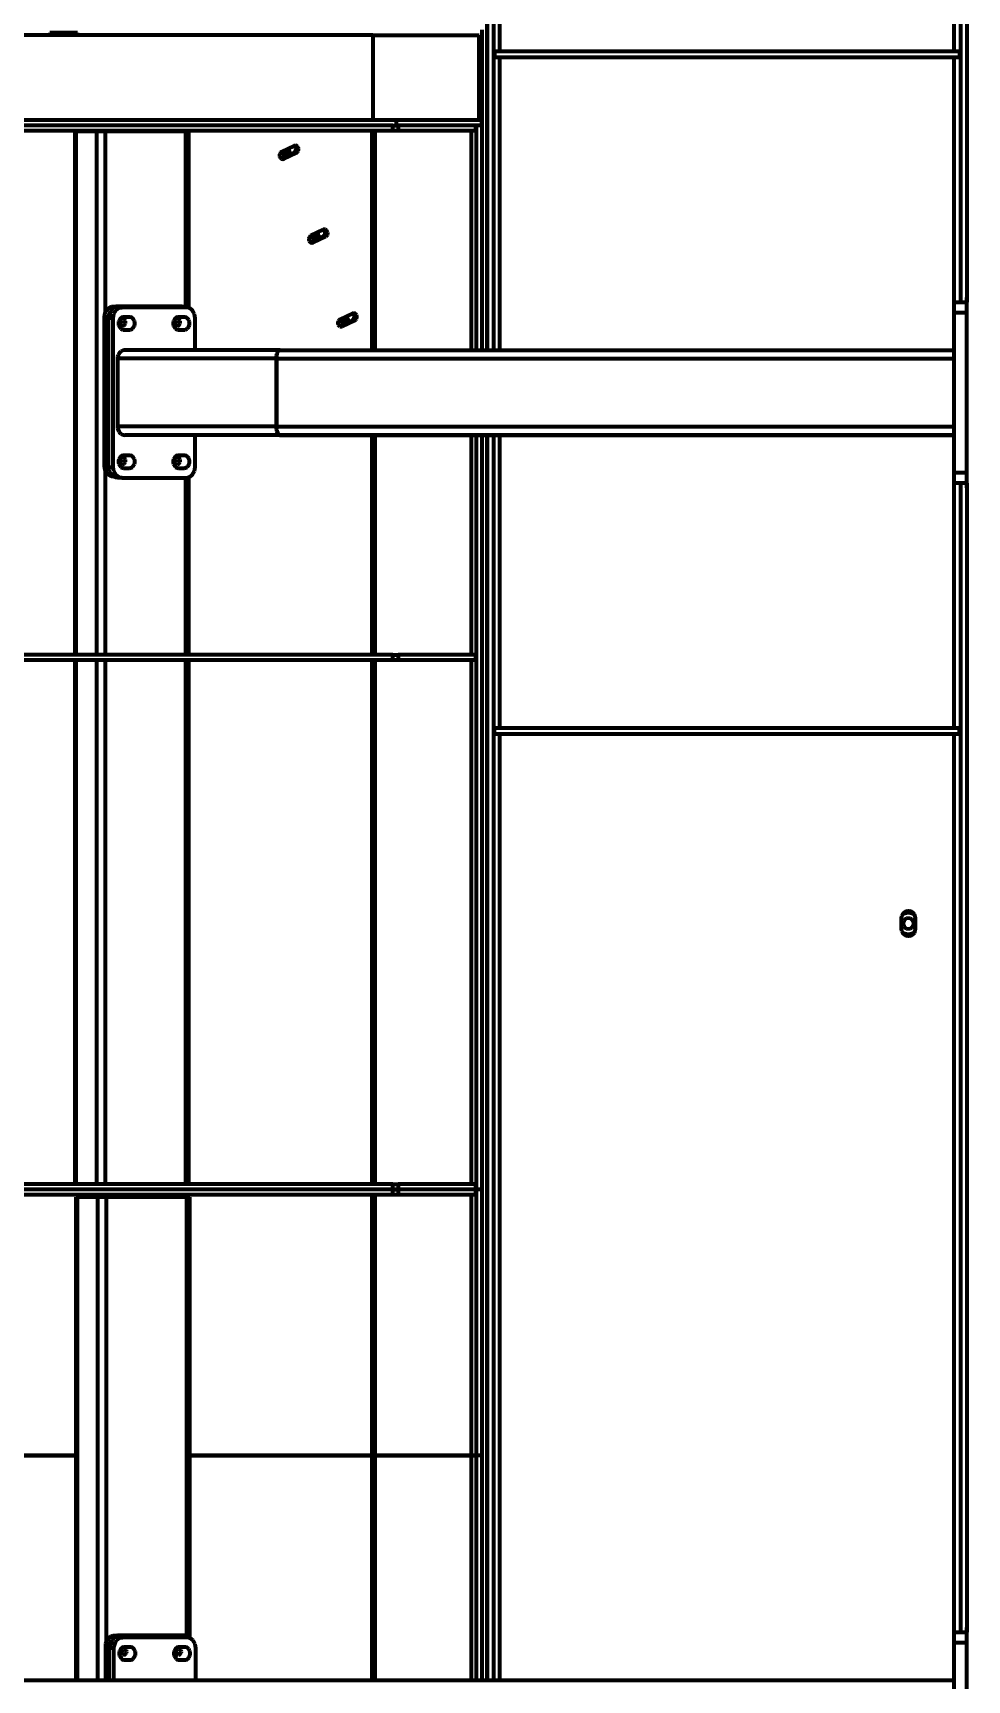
# Model space of a CAD drawing. Header units: millimetres. Extents: x 0 to 594, y 0 to 420.
# Drawn here: x 142.3 to 159.86, y 347.18 to 378.14 of the extents above; entities that cross this region are included whole.
import ezdxf

# ---------------------------------------------------------------- set-up
doc = ezdxf.new("R2010")
doc.units = ezdxf.units.MM

msp = doc.modelspace()

# ---------------------------------------------------------------- linework, layer by layer
at = {"color": 1, "lineweight": 70}
for p, q in [((150.836, 372.18), (150.836, 388.5)), ((150.836, 388.3), (150.836, 372.18)), ((150.956, 388.5), (150.956, 372.18)), ((151.076, 377.8), (151.076, 388.3)), ((159.616, 377.8), (159.616, 388.3)), ((159.736, 388.5), (159.736, 373.08)), ((159.856, 388.5), (159.856, 373.08)), ((148.69, 378.1), (124.312, 378.1)), ((143.136, 378.14), (142.616, 378.14)), ((142.616, 378.14), (142.616, 378.1)), ((143.136, 378.1), (143.136, 378.14)), ((148.69, 378.1), (148.69, 376.5)), ((148.69, 378.1), (150.69, 378.1)), ((150.69, 376.5), (150.69, 378.1)), ((150.736, 378.2), (150.736, 372.18)), ((150.976, 377.8), (150.976, 377.68)), ((150.976, 377.8), (159.716, 377.8)), ((159.716, 377.8), (159.716, 377.68)), ((159.716, 377.68), (150.976, 377.68)), ((151.076, 372.18), (151.076, 377.68)), ((159.616, 373.08), (159.616, 377.68)), ((149.13, 376.5), (124.25, 376.5)), ((150.73, 376.5), (149.13, 376.5)), ((149.13, 376.5), (149.13, 376.4)), ((150.73, 376.5), (150.73, 376.4)), ((150.736, 376.5), (150.73, 376.5)), ((149.062, 376.4), (124.321, 376.4)), ((149.062, 376.3), (124.321, 376.3)), ((143.092, 376.29), (143.091, 376.29)), ((143.091, 376.29), (143.091, 376.29)), ((143.091, 376.29), (143.091, 376.29)), ((143.091, 376.29), (143.091, 376.29)), ((143.091, 376.29), (143.091, 376.29)), ((143.091, 376.29), (143.091, 376.29)), ((143.091, 376.29), (143.091, 376.29)), ((143.091, 376.29), (143.092, 376.29)), ((143.091, 366.45), (143.091, 376.29)), ((143.093, 376.29), (143.092, 376.29)), ((143.092, 376.29), (143.093, 376.29)), ((143.094, 376.29), (143.093, 376.29)), ((143.093, 376.29), (143.094, 376.29)), ((143.095, 376.29), (143.094, 376.29)), ((143.094, 376.29), (143.095, 376.29)), ((143.096, 376.29), (143.095, 376.29)), ((143.095, 376.29), (143.096, 376.29)), ((143.098, 376.29), (143.096, 376.29)), ((143.096, 376.29), (143.098, 376.29)), ((143.099, 376.29), (143.098, 376.29)), ((143.098, 376.29), (143.099, 376.29)), ((143.101, 376.29), (143.099, 376.29)), ((143.099, 376.29), (143.101, 376.29)), ((143.103, 376.29), (143.101, 376.29)), ((143.101, 376.29), (143.103, 376.29)), ((143.105, 376.29), (143.103, 376.29)), ((143.103, 376.29), (143.105, 376.29)), ((143.108, 376.29), (143.105, 376.29)), ((143.105, 376.29), (143.108, 376.29)), ((143.499, 376.29), (143.108, 376.29)), ((143.108, 376.29), (143.108, 366.45)), ((143.507, 376.29), (143.499, 376.29)), ((143.499, 366.45), (143.499, 376.29)), ((143.515, 376.29), (143.507, 376.29)), ((143.525, 376.29), (143.515, 376.29)), ((143.536, 376.29), (143.525, 376.29)), ((143.548, 376.29), (143.536, 376.29)), ((143.56, 376.29), (143.548, 376.29)), ((143.573, 376.29), (143.56, 376.29)), ((143.586, 376.29), (143.573, 376.29)), ((143.6, 376.29), (143.586, 376.29)), ((143.613, 376.29), (143.6, 376.29)), ((143.626, 376.29), (143.613, 376.29)), ((143.639, 376.29), (143.626, 376.29)), ((143.652, 376.29), (143.639, 376.29)), ((143.664, 376.29), (143.652, 376.29)), ((145.172, 376.29), (143.664, 376.29)), ((143.664, 372.888), (143.664, 376.29)), ((145.18, 376.29), (145.172, 376.29)), ((145.172, 372.982), (145.172, 376.29)), ((145.187, 376.29), (145.18, 376.29)), ((145.193, 376.29), (145.187, 376.29)), ((145.2, 376.29), (145.193, 376.29)), ((145.205, 376.29), (145.2, 376.29)), ((145.21, 376.29), (145.205, 376.29)), ((145.215, 376.29), (145.21, 376.29)), ((145.213, 376.29), (145.216, 376.29)), ((145.213, 372.976), (145.213, 376.29)), ((145.219, 376.29), (145.215, 376.29)), ((145.216, 376.29), (145.218, 376.29)), ((145.218, 376.29), (145.22, 376.29)), ((145.223, 376.29), (145.219, 376.29)), ((145.22, 376.29), (145.222, 376.29)), ((145.222, 376.29), (145.223, 376.29)), ((145.223, 376.29), (145.225, 376.29)), ((145.225, 376.29), (145.223, 376.29)), ((145.225, 376.29), (145.226, 376.29)), ((145.228, 376.29), (145.225, 376.29)), ((145.226, 376.29), (145.227, 376.29)), ((145.227, 376.29), (145.228, 376.29)), ((145.228, 376.29), (145.229, 376.29)), ((145.229, 376.29), (145.228, 376.29)), ((145.229, 376.29), (145.23, 376.29)), ((145.23, 376.29), (145.229, 376.29)), ((145.23, 376.29), (145.23, 376.29)), ((145.23, 376.29), (145.23, 376.29)), ((145.23, 376.29), (145.231, 376.29)), ((145.231, 376.29), (145.23, 376.29)), ((145.231, 372.97), (145.231, 376.29)), ((148.673, 376.3), (148.673, 372.18)), ((148.724, 376.3), (148.724, 372.18)), ((149.062, 376.4), (149.069, 376.4)), ((149.062, 376.3), (149.062, 376.4)), ((149.069, 376.3), (149.062, 376.3)), ((149.069, 376.4), (149.076, 376.4)), ((149.076, 376.3), (149.069, 376.3)), ((149.076, 376.4), (149.083, 376.4)), ((149.083, 376.3), (149.076, 376.3)), ((149.083, 376.4), (149.09, 376.4)), ((149.09, 376.3), (149.083, 376.3)), ((149.09, 376.4), (149.097, 376.4)), ((149.097, 376.3), (149.09, 376.3)), ((149.097, 376.4), (149.104, 376.4)), ((149.104, 376.3), (149.097, 376.3)), ((149.104, 376.4), (149.112, 376.4)), ((149.112, 376.3), (149.104, 376.3)), ((149.112, 376.4), (149.119, 376.4)), ((149.119, 376.3), (149.112, 376.3)), ((149.119, 376.4), (149.127, 376.4)), ((149.127, 376.3), (149.119, 376.3)), ((149.127, 376.4), (149.134, 376.4)), ((149.134, 376.3), (149.127, 376.3)), ((149.134, 376.4), (149.142, 376.4)), ((149.142, 376.3), (149.134, 376.3)), ((149.142, 376.4), (149.15, 376.4)), ((149.15, 376.3), (149.142, 376.3)), ((149.15, 376.4), (149.157, 376.4)), ((149.157, 376.3), (149.15, 376.3)), ((149.157, 376.4), (149.165, 376.4)), ((149.165, 376.3), (149.157, 376.3)), ((150.619, 376.4), (149.165, 376.4)), ((149.165, 376.4), (149.165, 376.3)), ((150.619, 376.3), (149.165, 376.3)), ((150.536, 376.3), (150.536, 372.18)), ((150.619, 376.4), (150.619, 376.3)), ((150.636, 376.4), (150.619, 376.4)), ((150.636, 372.18), (150.636, 376.4)), ((150.736, 376.4), (150.636, 376.4)), ((150.736, 376.4), (150.736, 372.18)), ((146.942, 375.874), (146.935, 375.851)), ((146.955, 375.892), (146.942, 375.874)), ((146.972, 375.905), (146.955, 375.892)), ((147.204, 375.888), (146.969, 375.777)), ((147.21, 376.018), (146.972, 375.905)), ((146.991, 375.914), (147.029, 375.805)), ((147.017, 375.775), (147.255, 375.888)), ((147.058, 375.946), (147.096, 375.837)), ((147.14, 375.858), (147.102, 375.967)), ((147.219, 375.898), (147.204, 375.888)), ((147.204, 375.888), (147.255, 375.888)), ((147.207, 376.016), (147.221, 376.005)), ((147.233, 376.023), (147.21, 376.018)), ((147.231, 375.913), (147.219, 375.898)), ((147.221, 376.005), (147.232, 375.99)), ((147.238, 375.931), (147.231, 375.913)), ((147.232, 375.99), (147.239, 375.971)), ((147.253, 376.019), (147.233, 376.023)), ((147.241, 375.951), (147.238, 375.931)), ((147.239, 375.971), (147.241, 375.951)), ((147.271, 376.007), (147.253, 376.019)), ((147.255, 375.888), (147.273, 375.901)), ((147.284, 375.989), (147.271, 376.007)), ((147.273, 375.901), (147.286, 375.92)), ((147.292, 375.966), (147.284, 375.989)), ((147.286, 375.92), (147.292, 375.942)), ((147.292, 375.942), (147.292, 375.966)), ((146.935, 375.851), (146.936, 375.827)), ((146.936, 375.827), (146.943, 375.804)), ((146.943, 375.804), (146.956, 375.786)), ((146.956, 375.786), (146.974, 375.774)), ((146.972, 375.775), (147.017, 375.775)), ((146.974, 375.774), (146.995, 375.77)), ((146.995, 375.77), (147.017, 375.775)), ((147.503, 374.317), (147.49, 374.298)), ((147.52, 374.33), (147.503, 374.317)), ((147.752, 374.313), (147.517, 374.202)), ((147.758, 374.443), (147.52, 374.33)), ((147.539, 374.339), (147.577, 374.23)), ((147.565, 374.2), (147.803, 374.313)), ((147.606, 374.371), (147.644, 374.262)), ((147.688, 374.283), (147.651, 374.392)), ((147.767, 374.323), (147.752, 374.313)), ((147.752, 374.313), (147.803, 374.313)), ((147.755, 374.441), (147.769, 374.43)), ((147.781, 374.448), (147.758, 374.443)), ((147.779, 374.338), (147.767, 374.323)), ((147.769, 374.43), (147.78, 374.415)), ((147.786, 374.356), (147.779, 374.338)), ((147.78, 374.415), (147.787, 374.396)), ((147.801, 374.444), (147.781, 374.448)), ((147.789, 374.376), (147.786, 374.356)), ((147.787, 374.396), (147.789, 374.376)), ((147.819, 374.432), (147.801, 374.444)), ((147.803, 374.313), (147.821, 374.326)), ((147.832, 374.414), (147.819, 374.432)), ((147.821, 374.326), (147.834, 374.345)), ((147.84, 374.391), (147.832, 374.414)), ((147.834, 374.345), (147.84, 374.367)), ((147.84, 374.367), (147.84, 374.391)), ((147.49, 374.298), (147.483, 374.276)), ((147.483, 374.276), (147.484, 374.252)), ((147.484, 374.252), (147.491, 374.229)), ((147.491, 374.229), (147.504, 374.211)), ((147.504, 374.211), (147.522, 374.199)), ((147.52, 374.2), (147.565, 374.2)), ((147.522, 374.199), (147.543, 374.195)), ((147.543, 374.195), (147.565, 374.2)), ((159.616, 373.08), (159.856, 373.08)), ((159.616, 373.079), (159.616, 373.08)), ((159.616, 373.075), (159.616, 373.079)), ((159.616, 373.069), (159.616, 373.075)), ((159.616, 373.061), (159.616, 373.069)), ((159.856, 373.14), (159.862, 373.194)), ((159.856, 369.62), (159.856, 373.14)), ((143.647, 372.8), (143.65, 372.839)), ((143.647, 370), (143.647, 372.8)), ((143.722, 372.8), (143.647, 372.8)), ((143.65, 372.839), (143.66, 372.877)), ((143.66, 372.877), (143.675, 372.912)), ((143.675, 372.912), (143.697, 372.942)), ((143.697, 372.942), (143.723, 372.967)), ((143.722, 372.78), (143.726, 372.826)), ((143.722, 369.98), (143.722, 372.78)), ((143.804, 372.78), (143.722, 372.78)), ((143.723, 372.967), (143.752, 372.985)), ((143.726, 372.826), (143.74, 372.87)), ((143.732, 372.839), (143.729, 372.8)), ((143.742, 372.877), (143.732, 372.839)), ((143.758, 372.912), (143.742, 372.877)), ((143.752, 372.985), (143.785, 372.997)), ((143.779, 372.942), (143.758, 372.912)), ((143.805, 372.967), (143.779, 372.942)), ((143.785, 372.997), (143.818, 373)), ((143.807, 372.819), (143.804, 372.78)), ((143.804, 372.78), (143.804, 369.98)), ((143.835, 372.985), (143.805, 372.967)), ((143.817, 372.857), (143.807, 372.819)), ((143.833, 372.892), (143.817, 372.857)), ((143.818, 373), (143.9, 373)), ((143.854, 372.922), (143.833, 372.892)), ((143.867, 372.997), (143.835, 372.985)), ((143.88, 372.947), (143.854, 372.922)), ((143.9, 373), (143.867, 372.997)), ((143.91, 372.965), (143.88, 372.947)), ((143.893, 372.98), (143.975, 372.98)), ((145.1, 373), (143.9, 373)), ((143.942, 372.977), (143.91, 372.965)), ((143.937, 372.765), (143.924, 372.747)), ((143.953, 372.78), (143.937, 372.765)), ((143.975, 372.98), (143.942, 372.977)), ((143.965, 372.761), (143.947, 372.746)), ((143.97, 372.791), (143.953, 372.78)), ((143.986, 372.765), (143.965, 372.761)), ((143.99, 372.798), (143.97, 372.791)), ((145.175, 372.98), (143.975, 372.98)), ((144.007, 372.761), (143.986, 372.765)), ((144.01, 372.8), (143.99, 372.798)), ((144.026, 372.746), (144.007, 372.761)), ((144.113, 372.8), (144.01, 372.8)), ((144.133, 372.798), (144.113, 372.8)), ((144.152, 372.791), (144.133, 372.798)), ((144.17, 372.78), (144.152, 372.791)), ((144.185, 372.765), (144.17, 372.78)), ((144.198, 372.747), (144.185, 372.765)), ((144.966, 372.765), (144.953, 372.747)), ((144.981, 372.78), (144.966, 372.765)), ((144.993, 372.761), (144.975, 372.746)), ((144.999, 372.791), (144.981, 372.78)), ((145.015, 372.765), (144.993, 372.761)), ((145.018, 372.798), (144.999, 372.791)), ((145.036, 372.761), (145.015, 372.765)), ((145.038, 372.8), (145.018, 372.798)), ((145.054, 372.746), (145.036, 372.761)), ((145.141, 372.8), (145.038, 372.8)), ((145.139, 372.995), (145.1, 373)), ((145.175, 372.98), (145.139, 372.995)), ((145.161, 372.798), (145.141, 372.8)), ((145.181, 372.791), (145.161, 372.798)), ((145.209, 372.977), (145.175, 372.98)), ((145.198, 372.78), (145.181, 372.791)), ((145.214, 372.765), (145.198, 372.78)), ((145.241, 372.965), (145.209, 372.977)), ((145.227, 372.747), (145.214, 372.765)), ((145.271, 372.947), (145.241, 372.965)), ((145.297, 372.922), (145.271, 372.947)), ((145.318, 372.892), (145.297, 372.922)), ((145.334, 372.857), (145.318, 372.892)), ((145.344, 372.819), (145.334, 372.857)), ((145.347, 372.78), (145.344, 372.819)), ((145.347, 372.18), (145.347, 372.78)), ((148.306, 372.868), (148.068, 372.755)), ((148.087, 372.764), (148.125, 372.655)), ((148.154, 372.796), (148.192, 372.687)), ((148.236, 372.708), (148.199, 372.817)), ((148.303, 372.866), (148.317, 372.855)), ((148.329, 372.873), (148.306, 372.868)), ((148.327, 372.763), (148.315, 372.748)), ((148.317, 372.855), (148.329, 372.839)), ((148.334, 372.781), (148.327, 372.763)), ((148.349, 372.869), (148.329, 372.873)), ((148.329, 372.839), (148.335, 372.821)), ((148.337, 372.801), (148.334, 372.781)), ((148.335, 372.821), (148.337, 372.801)), ((148.367, 372.857), (148.349, 372.869)), ((148.38, 372.839), (148.367, 372.857)), ((148.369, 372.751), (148.382, 372.769)), ((148.388, 372.816), (148.38, 372.839)), ((148.382, 372.769), (148.388, 372.792)), ((148.388, 372.792), (148.388, 372.816)), ((159.616, 373.05), (159.616, 373.061)), ((159.616, 373.037), (159.616, 373.05)), ((159.616, 373.022), (159.616, 373.037)), ((159.616, 373.005), (159.616, 373.022)), ((159.616, 372.987), (159.616, 373.005)), ((159.616, 372.967), (159.616, 372.987)), ((159.616, 372.947), (159.616, 372.967)), ((159.616, 372.925), (159.616, 372.947)), ((159.616, 372.903), (159.616, 372.925)), ((159.616, 372.88), (159.616, 372.903)), ((159.616, 369.88), (159.616, 372.88)), ((159.856, 372.88), (159.616, 372.88)), ((143.909, 372.704), (143.907, 372.68)), ((143.907, 372.68), (143.909, 372.657)), ((143.915, 372.726), (143.909, 372.704)), ((143.909, 372.657), (143.915, 372.635)), ((143.924, 372.747), (143.915, 372.726)), ((143.915, 372.635), (143.924, 372.614)), ((143.924, 372.614), (143.937, 372.596)), ((143.935, 372.725), (143.93, 372.7)), ((143.93, 372.7), (143.935, 372.676)), ((143.947, 372.746), (143.935, 372.725)), ((143.935, 372.676), (143.947, 372.655)), ((143.937, 372.596), (143.953, 372.581)), ((143.945, 372.744), (143.956, 372.724)), ((143.956, 372.677), (143.945, 372.657)), ((143.947, 372.655), (143.965, 372.64)), ((143.953, 372.581), (143.97, 372.57)), ((143.956, 372.724), (143.959, 372.7)), ((143.959, 372.7), (143.956, 372.677)), ((143.965, 372.64), (143.986, 372.635)), ((143.97, 372.57), (143.99, 372.563)), ((143.986, 372.635), (144.007, 372.64)), ((143.99, 372.563), (144.01, 372.56)), ((144.007, 372.64), (144.026, 372.655)), ((144.01, 372.56), (144.113, 372.56)), ((144.038, 372.725), (144.026, 372.746)), ((144.026, 372.655), (144.038, 372.676)), ((144.042, 372.7), (144.038, 372.725)), ((144.038, 372.676), (144.042, 372.7)), ((144.113, 372.56), (144.133, 372.563)), ((144.133, 372.563), (144.152, 372.57)), ((144.152, 372.57), (144.17, 372.581)), ((144.17, 372.581), (144.185, 372.596)), ((144.185, 372.596), (144.198, 372.614)), ((144.208, 372.726), (144.198, 372.747)), ((144.198, 372.614), (144.208, 372.635)), ((144.213, 372.704), (144.208, 372.726)), ((144.208, 372.635), (144.213, 372.657)), ((144.215, 372.68), (144.213, 372.704)), ((144.213, 372.657), (144.215, 372.68)), ((144.937, 372.704), (144.935, 372.68)), ((144.935, 372.68), (144.937, 372.657)), ((144.943, 372.726), (144.937, 372.704)), ((144.937, 372.657), (144.943, 372.635)), ((144.953, 372.747), (144.943, 372.726)), ((144.943, 372.635), (144.953, 372.614)), ((144.953, 372.614), (144.966, 372.596)), ((144.963, 372.725), (144.959, 372.7)), ((144.959, 372.7), (144.963, 372.676)), ((144.975, 372.746), (144.963, 372.725)), ((144.963, 372.676), (144.975, 372.655)), ((144.966, 372.596), (144.981, 372.581)), ((144.974, 372.744), (144.984, 372.724)), ((144.984, 372.677), (144.974, 372.657)), ((144.975, 372.655), (144.993, 372.64)), ((144.981, 372.581), (144.999, 372.57)), ((144.984, 372.724), (144.988, 372.7)), ((144.988, 372.7), (144.984, 372.677)), ((144.993, 372.64), (145.015, 372.635)), ((144.999, 372.57), (145.018, 372.563)), ((145.015, 372.635), (145.036, 372.64)), ((145.018, 372.563), (145.038, 372.56)), ((145.036, 372.64), (145.054, 372.655)), ((145.038, 372.56), (145.141, 372.56)), ((145.066, 372.725), (145.054, 372.746)), ((145.054, 372.655), (145.066, 372.676)), ((145.07, 372.7), (145.066, 372.725)), ((145.066, 372.676), (145.07, 372.7)), ((145.141, 372.56), (145.161, 372.563)), ((145.161, 372.563), (145.181, 372.57)), ((145.181, 372.57), (145.198, 372.581)), ((145.198, 372.581), (145.214, 372.596)), ((145.214, 372.596), (145.227, 372.614)), ((145.236, 372.726), (145.227, 372.747)), ((145.227, 372.614), (145.236, 372.635)), ((145.242, 372.704), (145.236, 372.726)), ((145.236, 372.635), (145.242, 372.657)), ((145.244, 372.68), (145.242, 372.704)), ((145.242, 372.657), (145.244, 372.68)), ((148.038, 372.723), (148.031, 372.7)), ((148.031, 372.7), (148.032, 372.676)), ((148.032, 372.676), (148.039, 372.654)), ((148.051, 372.742), (148.038, 372.723)), ((148.039, 372.654), (148.053, 372.636)), ((148.068, 372.755), (148.051, 372.742)), ((148.053, 372.636), (148.07, 372.624)), ((148.3, 372.738), (148.065, 372.627)), ((148.068, 372.625), (148.113, 372.625)), ((148.07, 372.624), (148.091, 372.62)), ((148.091, 372.62), (148.113, 372.625)), ((148.113, 372.625), (148.351, 372.738)), ((148.315, 372.748), (148.3, 372.738)), ((148.3, 372.738), (148.351, 372.738)), ((148.351, 372.738), (148.369, 372.751)), ((143.951, 372.154), (143.93, 372.134)), ((143.974, 372.168), (143.951, 372.154)), ((144, 372.177), (143.974, 372.168)), ((144.027, 372.18), (144, 372.177)), ((146.945, 372.18), (144.027, 372.18)), ((145.124, 372.18), (145.124, 372.18)), ((146.903, 372.146), (146.897, 372.134)), ((146.897, 372.134), (146.903, 372.146)), ((146.909, 372.156), (146.903, 372.146)), ((146.903, 372.146), (146.909, 372.156)), ((146.915, 372.165), (146.909, 372.156)), ((146.909, 372.156), (146.915, 372.165)), ((146.922, 372.172), (146.915, 372.165)), ((146.915, 372.165), (146.922, 372.172)), ((146.93, 372.176), (146.922, 372.172)), ((146.922, 372.172), (146.93, 372.176)), ((146.937, 372.179), (146.93, 372.176)), ((146.93, 372.176), (146.937, 372.179)), ((146.945, 372.18), (146.937, 372.179)), ((146.937, 372.179), (146.945, 372.18)), ((146.945, 372.18), (159.616, 372.18)), ((147.489, 372.18), (159.616, 372.18)), ((147.489, 372.18), (147.489, 372.18)), ((147.489, 372.18), (147.489, 372.18)), ((147.489, 372.18), (147.489, 372.18)), ((147.489, 372.18), (147.489, 372.18)), ((147.489, 372.18), (147.489, 372.18)), ((147.489, 372.18), (147.489, 372.18)), ((147.489, 372.18), (147.489, 372.18)), ((147.489, 372.18), (147.489, 372.18)), ((147.489, 372.18), (147.489, 372.18)), ((147.489, 372.18), (147.489, 372.18)), ((147.489, 372.18), (147.489, 372.18)), ((147.489, 372.18), (147.489, 372.18)), ((147.489, 372.18), (147.489, 372.18)), ((147.489, 372.18), (147.489, 372.18)), ((143.892, 372.052), (143.89, 372.02)), ((143.89, 372.02), (143.89, 370.74)), ((146.877, 372.02), (143.89, 372.02)), ((143.9, 372.082), (143.892, 372.052)), ((143.913, 372.109), (143.9, 372.082)), ((143.93, 372.134), (143.913, 372.109)), ((146.879, 372.056), (146.877, 372.038)), ((146.877, 372.038), (146.879, 372.056)), ((146.877, 372.038), (146.877, 372.02)), ((146.877, 372.02), (146.877, 372.038)), ((146.877, 372.02), (146.877, 370.74)), ((146.877, 370.74), (146.877, 372.02)), ((146.877, 372.02), (159.616, 372.02)), ((146.881, 372.073), (146.879, 372.056)), ((146.879, 372.056), (146.881, 372.073)), ((146.884, 372.09), (146.881, 372.073)), ((146.881, 372.073), (146.884, 372.09)), ((146.887, 372.106), (146.884, 372.09)), ((146.884, 372.09), (146.887, 372.106)), ((146.892, 372.12), (146.887, 372.106)), ((146.887, 372.106), (146.892, 372.12)), ((146.897, 372.134), (146.892, 372.12)), ((146.892, 372.12), (146.897, 372.134)), ((143.89, 370.74), (143.892, 370.709)), ((146.877, 370.74), (143.89, 370.74)), ((143.892, 370.709), (143.9, 370.679)), ((143.9, 370.679), (143.913, 370.652)), ((143.913, 370.652), (143.93, 370.627)), ((143.93, 370.627), (143.951, 370.607)), ((143.951, 370.607), (143.974, 370.593)), ((143.974, 370.593), (144, 370.584)), ((146.877, 370.74), (146.877, 370.723)), ((146.877, 370.723), (146.877, 370.74)), ((146.877, 370.74), (159.616, 370.74)), ((146.877, 370.723), (146.879, 370.705)), ((146.879, 370.705), (146.877, 370.723)), ((146.879, 370.705), (146.881, 370.688)), ((146.881, 370.688), (146.879, 370.705)), ((146.881, 370.688), (146.884, 370.671)), ((146.884, 370.671), (146.881, 370.688)), ((146.884, 370.671), (146.887, 370.655)), ((146.887, 370.655), (146.884, 370.671)), ((146.887, 370.655), (146.892, 370.641)), ((146.892, 370.641), (146.887, 370.655)), ((146.892, 370.641), (146.897, 370.627)), ((146.897, 370.627), (146.892, 370.641)), ((146.897, 370.627), (146.903, 370.615)), ((146.903, 370.615), (146.897, 370.627)), ((146.903, 370.615), (146.909, 370.605)), ((146.909, 370.605), (146.903, 370.615)), ((146.909, 370.605), (146.915, 370.596)), ((146.915, 370.596), (146.909, 370.605)), ((146.915, 370.596), (146.922, 370.589)), ((146.922, 370.589), (146.915, 370.596)), ((144, 370.584), (144.027, 370.58)), ((146.945, 370.58), (144.027, 370.58)), ((147.489, 370.58), (145.124, 370.58)), ((145.347, 369.98), (145.347, 370.58)), ((146.922, 370.589), (146.93, 370.584)), ((146.93, 370.584), (146.922, 370.589)), ((146.93, 370.584), (146.937, 370.581)), ((146.937, 370.581), (146.93, 370.584)), ((146.937, 370.581), (146.945, 370.58)), ((146.945, 370.58), (146.937, 370.581)), ((146.945, 370.58), (159.616, 370.58)), ((147.489, 370.58), (146.945, 370.58)), ((159.616, 370.58), (147.489, 370.58)), ((148.673, 370.58), (148.673, 366.45)), ((148.724, 370.58), (148.724, 366.45)), ((150.536, 370.58), (150.536, 366.45)), ((150.636, 356.4), (150.636, 370.58)), ((150.736, 370.58), (150.736, 356.4)), ((150.736, 370.58), (150.736, 347.18)), ((150.836, 347.18), (150.836, 370.58)), ((150.836, 370.58), (150.836, 347.18)), ((150.956, 370.58), (150.956, 347.18)), ((151.076, 365.08), (151.076, 370.58)), ((143.65, 369.961), (143.647, 370)), ((143.647, 370), (143.722, 370)), ((143.725, 369.941), (143.722, 369.98)), ((143.722, 369.98), (143.804, 369.98)), ((143.804, 369.98), (143.807, 369.941)), ((143.909, 370.104), (143.907, 370.08)), ((143.907, 370.08), (143.909, 370.057)), ((143.915, 370.126), (143.909, 370.104)), ((143.909, 370.057), (143.915, 370.035)), ((143.924, 370.147), (143.915, 370.126)), ((143.915, 370.035), (143.924, 370.014)), ((143.937, 370.165), (143.924, 370.147)), ((143.924, 370.014), (143.937, 369.996)), ((143.935, 370.125), (143.93, 370.1)), ((143.93, 370.1), (143.935, 370.076)), ((143.947, 370.146), (143.935, 370.125)), ((143.935, 370.076), (143.947, 370.055)), ((143.953, 370.18), (143.937, 370.165)), ((143.937, 369.996), (143.953, 369.981)), ((143.945, 370.144), (143.956, 370.124)), ((143.956, 370.077), (143.945, 370.057)), ((143.965, 370.161), (143.947, 370.146)), ((143.947, 370.055), (143.965, 370.04)), ((143.97, 370.191), (143.953, 370.18)), ((143.953, 369.981), (143.97, 369.97)), ((143.956, 370.124), (143.959, 370.1)), ((143.959, 370.1), (143.956, 370.077)), ((143.986, 370.165), (143.965, 370.161)), ((143.965, 370.04), (143.986, 370.035)), ((143.99, 370.198), (143.97, 370.191)), ((144.007, 370.161), (143.986, 370.165)), ((143.986, 370.035), (144.007, 370.04)), ((144.01, 370.2), (143.99, 370.198)), ((144.026, 370.146), (144.007, 370.161)), ((144.007, 370.04), (144.026, 370.055)), ((144.113, 370.2), (144.01, 370.2)), ((144.038, 370.125), (144.026, 370.146)), ((144.026, 370.055), (144.038, 370.076)), ((144.042, 370.1), (144.038, 370.125)), ((144.038, 370.076), (144.042, 370.1)), ((144.133, 370.198), (144.113, 370.2)), ((144.152, 370.191), (144.133, 370.198)), ((144.17, 370.18), (144.152, 370.191)), ((144.152, 369.97), (144.17, 369.981)), ((144.185, 370.165), (144.17, 370.18)), ((144.17, 369.981), (144.185, 369.996)), ((144.198, 370.147), (144.185, 370.165)), ((144.185, 369.996), (144.198, 370.014)), ((144.208, 370.126), (144.198, 370.147)), ((144.198, 370.014), (144.208, 370.035)), ((144.213, 370.104), (144.208, 370.126)), ((144.208, 370.035), (144.213, 370.057)), ((144.215, 370.08), (144.213, 370.104)), ((144.213, 370.057), (144.215, 370.08)), ((144.937, 370.104), (144.935, 370.08)), ((144.935, 370.08), (144.937, 370.057)), ((144.943, 370.126), (144.937, 370.104)), ((144.937, 370.057), (144.943, 370.035)), ((144.953, 370.147), (144.943, 370.126)), ((144.943, 370.035), (144.953, 370.014)), ((144.966, 370.165), (144.953, 370.147)), ((144.953, 370.014), (144.966, 369.996)), ((144.963, 370.125), (144.959, 370.1)), ((144.959, 370.1), (144.963, 370.076)), ((144.975, 370.146), (144.963, 370.125)), ((144.963, 370.076), (144.975, 370.055)), ((144.981, 370.18), (144.966, 370.165)), ((144.966, 369.996), (144.981, 369.981)), ((144.974, 370.144), (144.984, 370.124)), ((144.984, 370.077), (144.974, 370.057)), ((144.993, 370.161), (144.975, 370.146)), ((144.975, 370.055), (144.993, 370.04)), ((144.999, 370.191), (144.981, 370.18)), ((144.981, 369.981), (144.999, 369.97)), ((144.984, 370.124), (144.988, 370.1)), ((144.988, 370.1), (144.984, 370.077)), ((145.015, 370.165), (144.993, 370.161)), ((144.993, 370.04), (145.015, 370.035)), ((145.018, 370.198), (144.999, 370.191)), ((145.036, 370.161), (145.015, 370.165)), ((145.015, 370.035), (145.036, 370.04)), ((145.038, 370.2), (145.018, 370.198)), ((145.054, 370.146), (145.036, 370.161)), ((145.036, 370.04), (145.054, 370.055)), ((145.141, 370.2), (145.038, 370.2)), ((145.066, 370.125), (145.054, 370.146)), ((145.054, 370.055), (145.066, 370.076)), ((145.07, 370.1), (145.066, 370.125)), ((145.066, 370.076), (145.07, 370.1)), ((145.161, 370.198), (145.141, 370.2)), ((145.181, 370.191), (145.161, 370.198)), ((145.198, 370.18), (145.181, 370.191)), ((145.181, 369.97), (145.198, 369.981)), ((145.214, 370.165), (145.198, 370.18)), ((145.198, 369.981), (145.214, 369.996)), ((145.227, 370.147), (145.214, 370.165)), ((145.214, 369.996), (145.227, 370.014)), ((145.236, 370.126), (145.227, 370.147)), ((145.227, 370.014), (145.236, 370.035)), ((145.242, 370.104), (145.236, 370.126)), ((145.236, 370.035), (145.242, 370.057)), ((145.244, 370.08), (145.242, 370.104)), ((145.242, 370.057), (145.244, 370.08)), ((145.344, 369.941), (145.347, 369.98)), ((143.66, 369.924), (143.65, 369.961)), ((143.675, 369.889), (143.66, 369.924)), ((143.664, 366.45), (143.664, 369.913)), ((143.697, 369.859), (143.675, 369.889)), ((143.723, 369.834), (143.697, 369.859)), ((143.752, 369.816), (143.723, 369.834)), ((143.735, 369.904), (143.725, 369.941)), ((143.75, 369.869), (143.735, 369.904)), ((143.772, 369.839), (143.75, 369.869)), ((143.785, 369.804), (143.752, 369.816)), ((143.798, 369.814), (143.772, 369.839)), ((143.818, 369.8), (143.785, 369.804)), ((143.827, 369.796), (143.798, 369.814)), ((143.807, 369.941), (143.817, 369.904)), ((143.817, 369.904), (143.833, 369.869)), ((143.818, 369.8), (143.818, 369.8)), ((143.86, 369.784), (143.827, 369.796)), ((143.833, 369.869), (143.854, 369.839)), ((143.854, 369.839), (143.88, 369.814)), ((143.893, 369.78), (143.86, 369.784)), ((143.88, 369.814), (143.91, 369.796)), ((143.975, 369.78), (143.893, 369.78)), ((143.91, 369.796), (143.942, 369.784)), ((143.942, 369.784), (143.975, 369.78)), ((143.97, 369.97), (143.99, 369.963)), ((143.975, 369.78), (145.175, 369.78)), ((143.99, 369.963), (144.01, 369.96)), ((144.01, 369.96), (144.113, 369.96)), ((144.113, 369.96), (144.133, 369.963)), ((144.133, 369.963), (144.152, 369.97)), ((144.999, 369.97), (145.018, 369.963)), ((145.018, 369.963), (145.038, 369.96)), ((145.038, 369.96), (145.141, 369.96)), ((145.141, 369.96), (145.161, 369.963)), ((145.161, 369.963), (145.181, 369.97)), ((145.172, 366.45), (145.172, 369.78)), ((145.175, 369.78), (145.209, 369.784)), ((145.209, 369.784), (145.241, 369.796)), ((145.213, 366.45), (145.213, 369.785)), ((145.231, 366.45), (145.231, 369.791)), ((145.241, 369.796), (145.271, 369.814)), ((145.271, 369.814), (145.297, 369.839)), ((145.297, 369.839), (145.318, 369.869)), ((145.318, 369.869), (145.334, 369.904)), ((145.334, 369.904), (145.344, 369.941)), ((159.616, 369.858), (159.616, 369.88)), ((159.616, 369.88), (159.856, 369.88)), ((159.616, 369.836), (159.616, 369.858)), ((159.616, 369.814), (159.616, 369.836)), ((159.616, 369.794), (159.616, 369.814)), ((159.616, 369.774), (159.616, 369.794)), ((159.616, 369.756), (159.616, 369.774)), ((159.616, 369.739), (159.616, 369.756)), ((159.616, 369.724), (159.616, 369.739)), ((159.616, 369.711), (159.616, 369.724)), ((159.616, 369.7), (159.616, 369.711)), ((159.616, 369.692), (159.616, 369.7)), ((159.616, 369.685), (159.616, 369.692)), ((159.616, 369.682), (159.616, 369.685)), ((159.616, 369.68), (159.616, 369.682)), ((159.856, 369.68), (159.616, 369.68)), ((159.616, 365.08), (159.616, 369.68)), ((159.736, 369.68), (159.736, 348.08)), ((159.856, 369.68), (159.856, 348.08)), ((159.862, 369.567), (159.856, 369.62)), ((149.062, 366.45), (124.27, 366.45)), ((149.062, 366.35), (124.27, 366.35)), ((143.091, 356.51), (143.091, 366.35)), ((143.108, 366.35), (143.108, 356.51)), ((143.499, 356.51), (143.499, 366.35)), ((143.664, 356.51), (143.664, 366.35)), ((145.172, 356.51), (145.172, 366.35)), ((145.213, 356.51), (145.213, 366.35)), ((145.231, 356.51), (145.231, 366.35)), ((148.673, 366.35), (148.673, 356.5)), ((148.724, 366.35), (148.724, 356.5)), ((149.062, 366.45), (149.069, 366.45)), ((149.062, 366.35), (149.062, 366.45)), ((149.069, 366.35), (149.062, 366.35)), ((149.069, 366.45), (149.076, 366.45)), ((149.076, 366.35), (149.069, 366.35)), ((149.076, 366.45), (149.083, 366.45)), ((149.083, 366.35), (149.076, 366.35)), ((149.083, 366.45), (149.09, 366.45)), ((149.09, 366.35), (149.083, 366.35)), ((149.09, 366.45), (149.097, 366.45)), ((149.097, 366.35), (149.09, 366.35)), ((149.097, 366.45), (149.104, 366.45)), ((149.104, 366.35), (149.097, 366.35)), ((149.104, 366.45), (149.112, 366.45)), ((149.112, 366.35), (149.104, 366.35)), ((149.112, 366.45), (149.119, 366.45)), ((149.119, 366.35), (149.112, 366.35)), ((149.119, 366.45), (149.127, 366.45)), ((149.127, 366.35), (149.119, 366.35)), ((149.127, 366.45), (149.134, 366.45)), ((149.134, 366.35), (149.127, 366.35)), ((149.134, 366.45), (149.142, 366.45)), ((149.142, 366.35), (149.134, 366.35)), ((149.142, 366.45), (149.15, 366.45)), ((149.15, 366.35), (149.142, 366.35)), ((149.15, 366.45), (149.157, 366.45)), ((149.157, 366.35), (149.15, 366.35)), ((149.157, 366.45), (149.165, 366.45)), ((149.165, 366.35), (149.157, 366.35)), ((150.619, 366.45), (149.165, 366.45)), ((149.165, 366.45), (149.165, 366.35)), ((150.619, 366.35), (149.165, 366.35)), ((150.536, 366.35), (150.536, 356.5)), ((150.619, 366.45), (150.619, 366.35)), ((150.976, 365.08), (159.716, 365.08)), ((150.976, 364.96), (150.976, 365.08)), ((159.716, 364.96), (159.716, 365.08)), ((159.716, 364.96), (150.976, 364.96)), ((151.076, 347.18), (151.076, 364.96)), ((159.616, 348.08), (159.616, 364.96)), ((158.701, 361.622), (158.669, 361.602)), ((158.737, 361.633), (158.701, 361.622)), ((158.775, 361.633), (158.737, 361.633)), ((158.812, 361.622), (158.775, 361.633)), ((158.844, 361.602), (158.812, 361.622)), ((158.628, 361.538), (158.622, 361.5)), ((158.622, 361.5), (158.622, 361.3)), ((158.644, 361.573), (158.628, 361.538)), ((158.673, 361.582), (158.637, 361.561)), ((158.669, 361.602), (158.644, 361.573)), ((158.669, 361.451), (158.657, 361.418)), ((158.657, 361.418), (158.657, 361.383)), ((158.657, 361.383), (158.669, 361.35)), ((158.691, 361.478), (158.669, 361.451)), ((158.669, 361.35), (158.691, 361.323)), ((158.714, 361.596), (158.673, 361.582)), ((158.722, 361.495), (158.691, 361.478)), ((158.691, 361.323), (158.722, 361.306)), ((158.756, 361.6), (158.714, 361.596)), ((158.756, 361.502), (158.722, 361.495)), ((158.722, 361.306), (158.756, 361.299)), ((158.799, 361.596), (158.756, 361.6)), ((158.791, 361.495), (158.756, 361.502)), ((158.756, 361.299), (158.791, 361.306)), ((158.821, 361.478), (158.791, 361.495)), ((158.791, 361.306), (158.821, 361.323)), ((158.839, 361.582), (158.799, 361.596)), ((158.844, 361.451), (158.821, 361.478)), ((158.821, 361.323), (158.844, 361.35)), ((158.876, 361.561), (158.839, 361.582)), ((158.869, 361.573), (158.844, 361.602)), ((158.856, 361.418), (158.844, 361.451)), ((158.844, 361.35), (158.856, 361.383)), ((158.856, 361.383), (158.856, 361.418)), ((158.885, 361.538), (158.869, 361.573)), ((158.89, 361.5), (158.885, 361.538)), ((158.89, 361.3), (158.89, 361.5)), ((158.622, 361.3), (158.628, 361.263)), ((158.628, 361.263), (158.644, 361.228)), ((158.637, 361.24), (158.673, 361.219)), ((158.644, 361.228), (158.669, 361.199)), ((158.669, 361.199), (158.701, 361.179)), ((158.673, 361.219), (158.714, 361.205)), ((158.701, 361.179), (158.737, 361.168)), ((158.714, 361.205), (158.756, 361.2)), ((158.737, 361.168), (158.775, 361.168)), ((158.756, 361.2), (158.799, 361.205)), ((158.775, 361.168), (158.812, 361.179)), ((158.799, 361.205), (158.839, 361.219)), ((158.812, 361.179), (158.844, 361.199)), ((158.839, 361.219), (158.876, 361.24)), ((158.844, 361.199), (158.869, 361.228)), ((158.869, 361.228), (158.885, 361.263)), ((158.885, 361.263), (158.89, 361.3)), ((149.062, 356.5), (124.321, 356.5)), ((149.062, 356.4), (124.321, 356.4)), ((149.062, 356.4), (124.321, 356.4)), ((143.092, 356.51), (143.091, 356.51)), ((143.091, 356.51), (143.091, 356.51)), ((143.091, 356.51), (143.091, 356.51)), ((143.091, 356.51), (143.091, 356.51)), ((143.091, 356.51), (143.091, 356.51)), ((143.091, 356.51), (143.091, 356.51)), ((143.091, 356.51), (143.091, 356.51)), ((143.091, 356.51), (143.092, 356.51)), ((143.093, 356.51), (143.092, 356.51)), ((143.092, 356.51), (143.093, 356.51)), ((143.094, 356.51), (143.093, 356.51)), ((143.093, 356.51), (143.094, 356.51)), ((143.095, 356.51), (143.094, 356.51)), ((143.094, 356.51), (143.095, 356.51)), ((143.096, 356.51), (143.095, 356.51)), ((143.095, 356.51), (143.096, 356.51)), ((143.098, 356.51), (143.096, 356.51)), ((143.096, 356.51), (143.098, 356.51)), ((143.099, 356.51), (143.098, 356.51)), ((143.098, 356.51), (143.099, 356.51)), ((143.101, 356.51), (143.099, 356.51)), ((143.099, 356.51), (143.101, 356.51)), ((143.103, 356.51), (143.101, 356.51)), ((143.101, 356.51), (143.103, 356.51)), ((143.105, 356.51), (143.103, 356.51)), ((143.103, 356.51), (143.105, 356.51)), ((143.108, 356.51), (143.105, 356.51)), ((143.105, 356.51), (143.108, 356.51)), ((143.108, 356.51), (143.499, 356.51)), ((143.499, 356.51), (143.507, 356.51)), ((143.507, 356.51), (143.515, 356.51)), ((143.515, 356.51), (143.525, 356.51)), ((143.525, 356.51), (143.536, 356.51)), ((143.536, 356.51), (143.548, 356.51)), ((143.548, 356.51), (143.56, 356.51)), ((143.56, 356.51), (143.573, 356.51)), ((143.573, 356.51), (143.586, 356.51)), ((143.586, 356.51), (143.6, 356.51)), ((143.6, 356.51), (143.613, 356.51)), ((143.613, 356.51), (143.626, 356.51)), ((143.626, 356.51), (143.639, 356.51)), ((143.639, 356.51), (143.652, 356.51)), ((143.652, 356.51), (143.664, 356.51)), ((143.664, 356.51), (145.172, 356.51)), ((145.172, 356.51), (145.18, 356.51)), ((145.18, 356.51), (145.187, 356.51)), ((145.187, 356.51), (145.193, 356.51)), ((145.193, 356.51), (145.2, 356.51)), ((145.2, 356.51), (145.205, 356.51)), ((145.205, 356.51), (145.21, 356.51)), ((145.21, 356.51), (145.215, 356.51)), ((145.216, 356.51), (145.213, 356.51)), ((145.215, 356.51), (145.219, 356.51)), ((145.218, 356.51), (145.216, 356.51)), ((145.22, 356.51), (145.218, 356.51)), ((145.219, 356.51), (145.223, 356.51)), ((145.222, 356.51), (145.22, 356.51)), ((145.223, 356.51), (145.222, 356.51)), ((145.223, 356.51), (145.225, 356.51)), ((145.225, 356.51), (145.223, 356.51)), ((145.225, 356.51), (145.228, 356.51)), ((145.226, 356.51), (145.225, 356.51)), ((145.227, 356.51), (145.226, 356.51)), ((145.228, 356.51), (145.227, 356.51)), ((145.228, 356.51), (145.229, 356.51)), ((145.229, 356.51), (145.228, 356.51)), ((145.229, 356.51), (145.23, 356.51)), ((145.23, 356.51), (145.229, 356.51)), ((145.23, 356.51), (145.231, 356.51)), ((145.231, 356.51), (145.23, 356.51)), ((145.23, 356.51), (145.23, 356.51)), ((145.23, 356.51), (145.23, 356.51)), ((149.062, 356.5), (149.069, 356.5)), ((149.062, 356.4), (149.062, 356.5)), ((149.069, 356.4), (149.062, 356.4)), ((149.062, 356.4), (149.069, 356.4)), ((149.062, 356.3), (149.062, 356.4)), ((149.069, 356.5), (149.076, 356.5)), ((149.076, 356.4), (149.069, 356.4)), ((149.069, 356.4), (149.076, 356.4)), ((149.076, 356.5), (149.083, 356.5)), ((149.083, 356.4), (149.076, 356.4)), ((149.076, 356.4), (149.083, 356.4)), ((149.083, 356.5), (149.09, 356.5)), ((149.09, 356.4), (149.083, 356.4)), ((149.083, 356.4), (149.09, 356.4)), ((149.09, 356.5), (149.097, 356.5)), ((149.097, 356.4), (149.09, 356.4)), ((149.09, 356.4), (149.097, 356.4)), ((149.097, 356.5), (149.104, 356.5)), ((149.104, 356.4), (149.097, 356.4)), ((149.097, 356.4), (149.104, 356.4)), ((149.104, 356.5), (149.112, 356.5)), ((149.112, 356.4), (149.104, 356.4)), ((149.104, 356.4), (149.112, 356.4)), ((149.112, 356.5), (149.119, 356.5)), ((149.119, 356.4), (149.112, 356.4)), ((149.112, 356.4), (149.119, 356.4)), ((149.119, 356.5), (149.127, 356.5)), ((149.127, 356.4), (149.119, 356.4)), ((149.119, 356.4), (149.127, 356.4)), ((149.127, 356.5), (149.134, 356.5)), ((149.134, 356.4), (149.127, 356.4)), ((149.127, 356.4), (149.134, 356.4)), ((149.134, 356.5), (149.142, 356.5)), ((149.142, 356.4), (149.134, 356.4)), ((149.134, 356.4), (149.142, 356.4)), ((149.142, 356.5), (149.15, 356.5)), ((149.15, 356.4), (149.142, 356.4)), ((149.142, 356.4), (149.15, 356.4)), ((149.15, 356.5), (149.157, 356.5)), ((149.157, 356.4), (149.15, 356.4)), ((149.15, 356.4), (149.157, 356.4)), ((149.157, 356.5), (149.165, 356.5)), ((149.165, 356.4), (149.157, 356.4)), ((149.157, 356.4), (149.165, 356.4)), ((150.619, 356.5), (149.165, 356.5)), ((149.165, 356.5), (149.165, 356.4)), ((150.619, 356.4), (149.165, 356.4)), ((150.619, 356.4), (149.165, 356.4)), ((149.165, 356.4), (149.165, 356.3)), ((150.619, 356.5), (150.619, 356.4)), ((150.619, 356.4), (150.622, 356.4)), ((150.619, 356.4), (150.619, 356.3)), ((150.622, 356.4), (150.619, 356.4)), ((150.622, 356.4), (150.624, 356.4)), ((150.624, 356.4), (150.622, 356.4)), ((150.624, 356.4), (150.626, 356.4)), ((150.626, 356.4), (150.624, 356.4)), ((150.626, 356.4), (150.628, 356.4)), ((150.628, 356.4), (150.626, 356.4)), ((150.628, 356.4), (150.629, 356.4)), ((150.629, 356.4), (150.628, 356.4)), ((150.629, 356.4), (150.631, 356.4)), ((150.631, 356.4), (150.629, 356.4)), ((150.631, 356.4), (150.632, 356.4)), ((150.632, 356.4), (150.631, 356.4)), ((150.632, 356.4), (150.633, 356.4)), ((150.633, 356.4), (150.632, 356.4)), ((150.633, 356.4), (150.634, 356.4)), ((150.634, 356.4), (150.633, 356.4)), ((150.634, 356.4), (150.635, 356.4)), ((150.635, 356.4), (150.634, 356.4)), ((150.635, 356.4), (150.636, 356.4)), ((150.636, 356.4), (150.635, 356.4)), ((150.636, 356.4), (150.636, 356.4)), ((150.636, 356.4), (150.636, 356.4)), ((150.636, 356.4), (150.636, 356.4)), ((150.736, 356.4), (150.636, 356.4)), ((150.636, 351.4), (150.636, 356.4)), ((150.736, 356.4), (150.636, 356.4)), ((150.636, 356.4), (150.636, 356.4)), ((150.636, 356.4), (150.636, 356.4)), ((150.636, 356.4), (150.636, 356.4)), ((150.736, 356.4), (150.736, 351.4)), ((149.062, 356.3), (124.321, 356.3)), ((143.112, 356.26), (143.111, 356.26)), ((143.111, 356.26), (143.112, 356.26)), ((143.111, 347.18), (143.111, 356.26)), ((143.113, 356.26), (143.112, 356.26)), ((143.112, 356.26), (143.112, 356.26)), ((143.112, 356.26), (143.112, 356.26)), ((143.112, 356.26), (143.112, 356.26)), ((143.112, 356.26), (143.112, 356.26)), ((143.112, 356.26), (143.113, 356.26)), ((143.114, 356.26), (143.113, 356.26)), ((143.113, 356.26), (143.114, 356.26)), ((143.115, 356.26), (143.114, 356.26)), ((143.114, 356.26), (143.115, 356.26)), ((143.116, 356.26), (143.115, 356.26)), ((143.115, 356.26), (143.116, 356.26)), ((143.117, 356.26), (143.116, 356.26)), ((143.116, 356.26), (143.117, 356.26)), ((143.119, 356.26), (143.117, 356.26)), ((143.117, 356.26), (143.119, 356.26)), ((143.12, 356.26), (143.119, 356.26)), ((143.119, 356.26), (143.12, 356.26)), ((143.122, 356.26), (143.12, 356.26)), ((143.12, 356.26), (143.122, 356.26)), ((143.124, 356.26), (143.122, 356.26)), ((143.122, 356.26), (143.124, 356.26)), ((143.126, 356.26), (143.124, 356.26)), ((143.124, 356.26), (143.126, 356.26)), ((143.129, 356.26), (143.126, 356.26)), ((143.126, 356.26), (143.129, 356.26)), ((143.52, 356.26), (143.129, 356.26)), ((143.129, 356.26), (143.129, 347.18)), ((143.528, 356.26), (143.52, 356.26)), ((143.52, 347.18), (143.52, 356.26)), ((143.536, 356.26), (143.528, 356.26)), ((143.546, 356.26), (143.536, 356.26)), ((143.557, 356.26), (143.546, 356.26)), ((143.569, 356.26), (143.557, 356.26)), ((143.581, 356.26), (143.569, 356.26)), ((143.594, 356.26), (143.581, 356.26)), ((143.607, 356.26), (143.594, 356.26)), ((143.62, 356.26), (143.607, 356.26)), ((143.634, 356.26), (143.62, 356.26)), ((143.647, 356.26), (143.634, 356.26)), ((143.66, 356.26), (143.647, 356.26)), ((143.673, 356.26), (143.66, 356.26)), ((143.685, 356.26), (143.673, 356.26)), ((145.193, 356.26), (143.685, 356.26)), ((143.685, 347.908), (143.685, 356.26)), ((145.201, 356.26), (145.193, 356.26)), ((145.193, 348.002), (145.193, 356.26)), ((145.208, 356.26), (145.201, 356.26)), ((145.214, 356.26), (145.208, 356.26)), ((145.22, 356.26), (145.214, 356.26)), ((145.226, 356.26), (145.22, 356.26)), ((145.231, 356.26), (145.226, 356.26)), ((145.236, 356.26), (145.231, 356.26)), ((145.234, 356.26), (145.237, 356.26)), ((145.234, 347.973), (145.234, 356.26)), ((145.24, 356.26), (145.236, 356.26)), ((145.237, 356.26), (145.239, 356.26)), ((145.239, 356.26), (145.241, 356.26)), ((145.243, 356.26), (145.24, 356.26)), ((145.241, 356.26), (145.243, 356.26)), ((145.243, 356.26), (145.244, 356.26)), ((145.246, 356.26), (145.243, 356.26)), ((145.244, 356.26), (145.246, 356.26)), ((145.246, 356.26), (145.247, 356.26)), ((145.249, 356.26), (145.246, 356.26)), ((145.247, 356.26), (145.248, 356.26)), ((145.248, 356.26), (145.249, 356.26)), ((145.249, 356.26), (145.25, 356.26)), ((145.25, 356.26), (145.249, 356.26)), ((145.25, 356.26), (145.251, 356.26)), ((145.251, 356.26), (145.25, 356.26)), ((145.251, 356.26), (145.251, 356.26)), ((145.251, 356.26), (145.251, 356.26)), ((145.251, 356.26), (145.251, 356.26)), ((145.251, 356.26), (145.251, 356.26)), ((145.251, 347.966), (145.251, 356.26)), ((148.673, 356.3), (148.673, 351.4)), ((148.724, 356.3), (148.724, 351.4)), ((149.069, 356.3), (149.062, 356.3)), ((149.076, 356.3), (149.069, 356.3)), ((149.083, 356.3), (149.076, 356.3)), ((149.09, 356.3), (149.083, 356.3)), ((149.097, 356.3), (149.09, 356.3)), ((149.104, 356.3), (149.097, 356.3)), ((149.112, 356.3), (149.104, 356.3)), ((149.119, 356.3), (149.112, 356.3)), ((149.127, 356.3), (149.119, 356.3)), ((149.134, 356.3), (149.127, 356.3)), ((149.142, 356.3), (149.134, 356.3)), ((149.15, 356.3), (149.142, 356.3)), ((149.157, 356.3), (149.15, 356.3)), ((149.165, 356.3), (149.157, 356.3)), ((150.619, 356.3), (149.165, 356.3)), ((150.536, 356.3), (150.536, 351.4)), ((143.129, 351.4), (135.823, 351.4)), ((135.823, 351.4), (143.129, 351.4)), ((148.673, 351.4), (145.251, 351.4)), ((145.251, 351.4), (148.673, 351.4)), ((148.676, 351.4), (148.673, 351.4)), ((148.673, 351.4), (148.676, 351.4)), ((148.673, 351.4), (148.673, 347.18)), ((148.679, 351.4), (148.676, 351.4)), ((148.676, 351.4), (148.679, 351.4)), ((148.683, 351.4), (148.679, 351.4)), ((148.679, 351.4), (148.683, 351.4)), ((148.686, 351.4), (148.683, 351.4)), ((148.683, 351.4), (148.686, 351.4)), ((148.69, 351.4), (148.686, 351.4)), ((148.686, 351.4), (148.69, 351.4)), ((148.694, 351.4), (148.69, 351.4)), ((148.69, 351.4), (148.694, 351.4)), ((148.697, 351.4), (148.694, 351.4)), ((148.694, 351.4), (148.697, 351.4)), ((148.701, 351.4), (148.697, 351.4)), ((148.697, 351.4), (148.701, 351.4)), ((148.705, 351.4), (148.701, 351.4)), ((148.701, 351.4), (148.705, 351.4)), ((148.709, 351.4), (148.705, 351.4)), ((148.705, 351.4), (148.709, 351.4)), ((148.713, 351.4), (148.709, 351.4)), ((148.709, 351.4), (148.713, 351.4)), ((148.716, 351.4), (148.713, 351.4)), ((148.713, 351.4), (148.716, 351.4)), ((148.72, 351.4), (148.716, 351.4)), ((148.716, 351.4), (148.72, 351.4)), ((148.724, 351.4), (148.72, 351.4)), ((148.72, 351.4), (148.724, 351.4)), ((150.536, 351.4), (148.724, 351.4)), ((148.724, 351.4), (150.536, 351.4)), ((148.724, 351.4), (148.724, 347.18)), ((150.548, 351.4), (150.536, 351.4)), ((150.536, 351.4), (150.548, 351.4)), ((150.536, 351.4), (150.536, 347.18)), ((150.559, 351.4), (150.548, 351.4)), ((150.548, 351.4), (150.559, 351.4)), ((150.569, 351.4), (150.559, 351.4)), ((150.559, 351.4), (150.569, 351.4)), ((150.58, 351.4), (150.569, 351.4)), ((150.569, 351.4), (150.58, 351.4)), ((150.59, 351.4), (150.58, 351.4)), ((150.58, 351.4), (150.59, 351.4)), ((150.599, 351.4), (150.59, 351.4)), ((150.59, 351.4), (150.599, 351.4)), ((150.607, 351.4), (150.599, 351.4)), ((150.599, 351.4), (150.607, 351.4)), ((150.615, 351.4), (150.607, 351.4)), ((150.607, 351.4), (150.615, 351.4)), ((150.621, 351.4), (150.615, 351.4)), ((150.615, 351.4), (150.621, 351.4)), ((150.627, 351.4), (150.621, 351.4)), ((150.621, 351.4), (150.627, 351.4)), ((150.631, 351.4), (150.627, 351.4)), ((150.627, 351.4), (150.631, 351.4)), ((150.634, 351.4), (150.631, 351.4)), ((150.631, 351.4), (150.634, 351.4)), ((150.636, 351.4), (150.634, 351.4)), ((150.634, 351.4), (150.636, 351.4)), ((150.636, 347.18), (150.636, 351.4)), ((150.736, 351.4), (150.636, 351.4)), ((150.636, 351.4), (150.636, 351.4)), ((150.636, 351.4), (150.636, 351.4)), ((150.736, 351.4), (150.636, 351.4)), ((150.736, 351.4), (150.736, 347.18)), ((143.744, 347.987), (143.773, 348.005)), ((143.773, 348.005), (143.806, 348.017)), ((143.806, 348.017), (143.839, 348.02)), ((143.856, 348.005), (143.826, 347.987)), ((143.839, 348.02), (143.921, 348.02)), ((143.888, 348.017), (143.856, 348.005)), ((143.921, 348.02), (143.888, 348.017)), ((145.121, 348.02), (143.921, 348.02)), ((145.151, 348.017), (145.121, 348.02)), ((145.18, 348.009), (145.151, 348.017)), ((145.207, 347.994), (145.18, 348.009)), ((145.231, 347.974), (145.207, 347.994)), ((159.616, 348.08), (159.856, 348.08)), ((159.616, 348.079), (159.616, 348.08)), ((159.616, 348.075), (159.616, 348.079)), ((159.616, 348.069), (159.616, 348.075)), ((159.616, 348.061), (159.616, 348.069)), ((159.616, 348.05), (159.616, 348.061)), ((159.616, 348.037), (159.616, 348.05)), ((159.616, 348.022), (159.616, 348.037)), ((159.616, 348.005), (159.616, 348.022)), ((159.616, 347.987), (159.616, 348.005)), ((159.856, 348.14), (159.862, 348.194)), ((159.856, 344.62), (159.856, 348.14)), ((143.668, 347.82), (143.671, 347.859)), ((143.668, 347.18), (143.668, 347.82)), ((143.738, 347.82), (143.668, 347.82)), ((143.671, 347.859), (143.681, 347.897)), ((143.681, 347.897), (143.696, 347.932)), ((143.696, 347.932), (143.718, 347.962)), ((143.718, 347.962), (143.744, 347.987)), ((143.734, 347.78), (143.74, 347.834)), ((143.734, 347.18), (143.734, 347.78)), ((143.817, 347.78), (143.734, 347.78)), ((143.74, 347.834), (143.759, 347.883)), ((143.753, 347.859), (143.75, 347.82)), ((143.763, 347.897), (143.753, 347.859)), ((143.779, 347.932), (143.763, 347.897)), ((143.8, 347.962), (143.779, 347.932)), ((143.826, 347.987), (143.8, 347.962)), ((143.82, 347.819), (143.817, 347.78)), ((143.817, 347.78), (143.817, 347.18)), ((143.83, 347.857), (143.82, 347.819)), ((143.846, 347.892), (143.83, 347.857)), ((143.867, 347.922), (143.846, 347.892)), ((143.893, 347.947), (143.867, 347.922)), ((143.922, 347.965), (143.893, 347.947)), ((143.906, 347.98), (143.988, 347.98)), ((143.922, 347.704), (143.92, 347.68)), ((143.955, 347.977), (143.922, 347.965)), ((143.927, 347.726), (143.922, 347.704)), ((143.937, 347.747), (143.927, 347.726)), ((143.95, 347.765), (143.937, 347.747)), ((143.965, 347.78), (143.95, 347.765)), ((143.956, 347.745), (143.951, 347.72)), ((143.951, 347.72), (143.956, 347.696)), ((143.988, 347.98), (143.955, 347.977)), ((143.968, 347.766), (143.956, 347.745)), ((143.956, 347.696), (143.968, 347.675)), ((143.983, 347.791), (143.965, 347.78)), ((143.966, 347.764), (143.977, 347.744)), ((143.977, 347.697), (143.966, 347.677)), ((143.986, 347.781), (143.968, 347.766)), ((143.977, 347.744), (143.98, 347.72)), ((143.98, 347.72), (143.977, 347.697)), ((144.002, 347.798), (143.983, 347.791)), ((144.007, 347.785), (143.986, 347.781)), ((145.188, 347.98), (143.988, 347.98)), ((144.022, 347.8), (144.002, 347.798)), ((144.028, 347.781), (144.007, 347.785)), ((144.125, 347.8), (144.022, 347.8)), ((144.046, 347.766), (144.028, 347.781)), ((144.059, 347.745), (144.046, 347.766)), ((144.046, 347.675), (144.059, 347.696)), ((144.063, 347.72), (144.059, 347.745)), ((144.059, 347.696), (144.063, 347.72)), ((144.145, 347.798), (144.125, 347.8)), ((144.165, 347.791), (144.145, 347.798)), ((144.182, 347.78), (144.165, 347.791)), ((144.198, 347.765), (144.182, 347.78)), ((144.211, 347.747), (144.198, 347.765)), ((144.22, 347.726), (144.211, 347.747)), ((144.226, 347.704), (144.22, 347.726)), ((144.228, 347.68), (144.226, 347.704)), ((144.95, 347.704), (144.948, 347.68)), ((144.956, 347.726), (144.95, 347.704)), ((144.965, 347.747), (144.956, 347.726)), ((144.978, 347.765), (144.965, 347.747)), ((144.994, 347.78), (144.978, 347.765)), ((144.984, 347.745), (144.98, 347.72)), ((144.98, 347.72), (144.984, 347.696)), ((144.996, 347.766), (144.984, 347.745)), ((144.984, 347.696), (144.996, 347.675)), ((145.012, 347.791), (144.994, 347.78)), ((144.994, 347.764), (145.005, 347.744)), ((145.005, 347.697), (144.994, 347.677)), ((145.014, 347.781), (144.996, 347.766)), ((145.005, 347.744), (145.009, 347.72)), ((145.009, 347.72), (145.005, 347.697)), ((145.031, 347.798), (145.012, 347.791)), ((145.036, 347.785), (145.014, 347.781)), ((145.051, 347.8), (145.031, 347.798)), ((145.057, 347.781), (145.036, 347.785)), ((145.154, 347.8), (145.051, 347.8)), ((145.075, 347.766), (145.057, 347.781)), ((145.087, 347.745), (145.075, 347.766)), ((145.075, 347.675), (145.087, 347.696)), ((145.091, 347.72), (145.087, 347.745)), ((145.087, 347.696), (145.091, 347.72)), ((145.174, 347.798), (145.154, 347.8)), ((145.193, 347.791), (145.174, 347.798)), ((145.222, 347.977), (145.188, 347.98)), ((145.211, 347.78), (145.193, 347.791)), ((145.227, 347.765), (145.211, 347.78)), ((145.254, 347.965), (145.222, 347.977)), ((145.239, 347.747), (145.227, 347.765)), ((145.249, 347.726), (145.239, 347.747)), ((145.255, 347.704), (145.249, 347.726)), ((145.283, 347.947), (145.254, 347.965)), ((145.257, 347.68), (145.255, 347.704)), ((145.309, 347.922), (145.283, 347.947)), ((145.331, 347.892), (145.309, 347.922)), ((145.347, 347.857), (145.331, 347.892)), ((145.356, 347.819), (145.347, 347.857)), ((145.36, 347.78), (145.356, 347.819)), ((145.36, 347.18), (145.36, 347.78)), ((159.616, 347.967), (159.616, 347.987)), ((159.616, 347.947), (159.616, 347.967)), ((159.616, 347.925), (159.616, 347.947)), ((159.616, 347.903), (159.616, 347.925)), ((159.616, 347.88), (159.616, 347.903)), ((159.616, 344.88), (159.616, 347.88)), ((159.856, 347.88), (159.616, 347.88)), ((143.92, 347.68), (143.922, 347.657)), ((143.922, 347.657), (143.927, 347.635)), ((143.927, 347.635), (143.937, 347.614)), ((143.937, 347.614), (143.95, 347.596)), ((143.95, 347.596), (143.965, 347.581)), ((143.965, 347.581), (143.983, 347.57)), ((143.968, 347.675), (143.986, 347.66)), ((143.983, 347.57), (144.002, 347.563)), ((143.986, 347.66), (144.007, 347.655)), ((144.002, 347.563), (144.022, 347.56)), ((144.007, 347.655), (144.028, 347.66)), ((144.022, 347.56), (144.125, 347.56)), ((144.028, 347.66), (144.046, 347.675)), ((144.125, 347.56), (144.145, 347.563)), ((144.145, 347.563), (144.165, 347.57)), ((144.165, 347.57), (144.182, 347.581)), ((144.182, 347.581), (144.198, 347.596)), ((144.198, 347.596), (144.211, 347.614)), ((144.211, 347.614), (144.22, 347.635)), ((144.22, 347.635), (144.226, 347.657)), ((144.226, 347.657), (144.228, 347.68)), ((144.948, 347.68), (144.95, 347.657)), ((144.95, 347.657), (144.956, 347.635)), ((144.956, 347.635), (144.965, 347.614)), ((144.965, 347.614), (144.978, 347.596)), ((144.978, 347.596), (144.994, 347.581)), ((144.994, 347.581), (145.012, 347.57)), ((144.996, 347.675), (145.014, 347.66)), ((145.012, 347.57), (145.031, 347.563)), ((145.014, 347.66), (145.036, 347.655)), ((145.031, 347.563), (145.051, 347.56)), ((145.036, 347.655), (145.057, 347.66)), ((145.051, 347.56), (145.154, 347.56)), ((145.057, 347.66), (145.075, 347.675)), ((145.154, 347.56), (145.174, 347.563)), ((145.174, 347.563), (145.193, 347.57)), ((145.193, 347.57), (145.211, 347.581)), ((145.211, 347.581), (145.227, 347.596)), ((145.227, 347.596), (145.239, 347.614)), ((145.239, 347.614), (145.249, 347.635)), ((145.249, 347.635), (145.255, 347.657)), ((145.255, 347.657), (145.257, 347.68)), ((128.302, 347.18), (159.616, 347.18))]:
    msp.add_line(p, q, dxfattribs=at)

doc.saveas('drawing.dxf')
